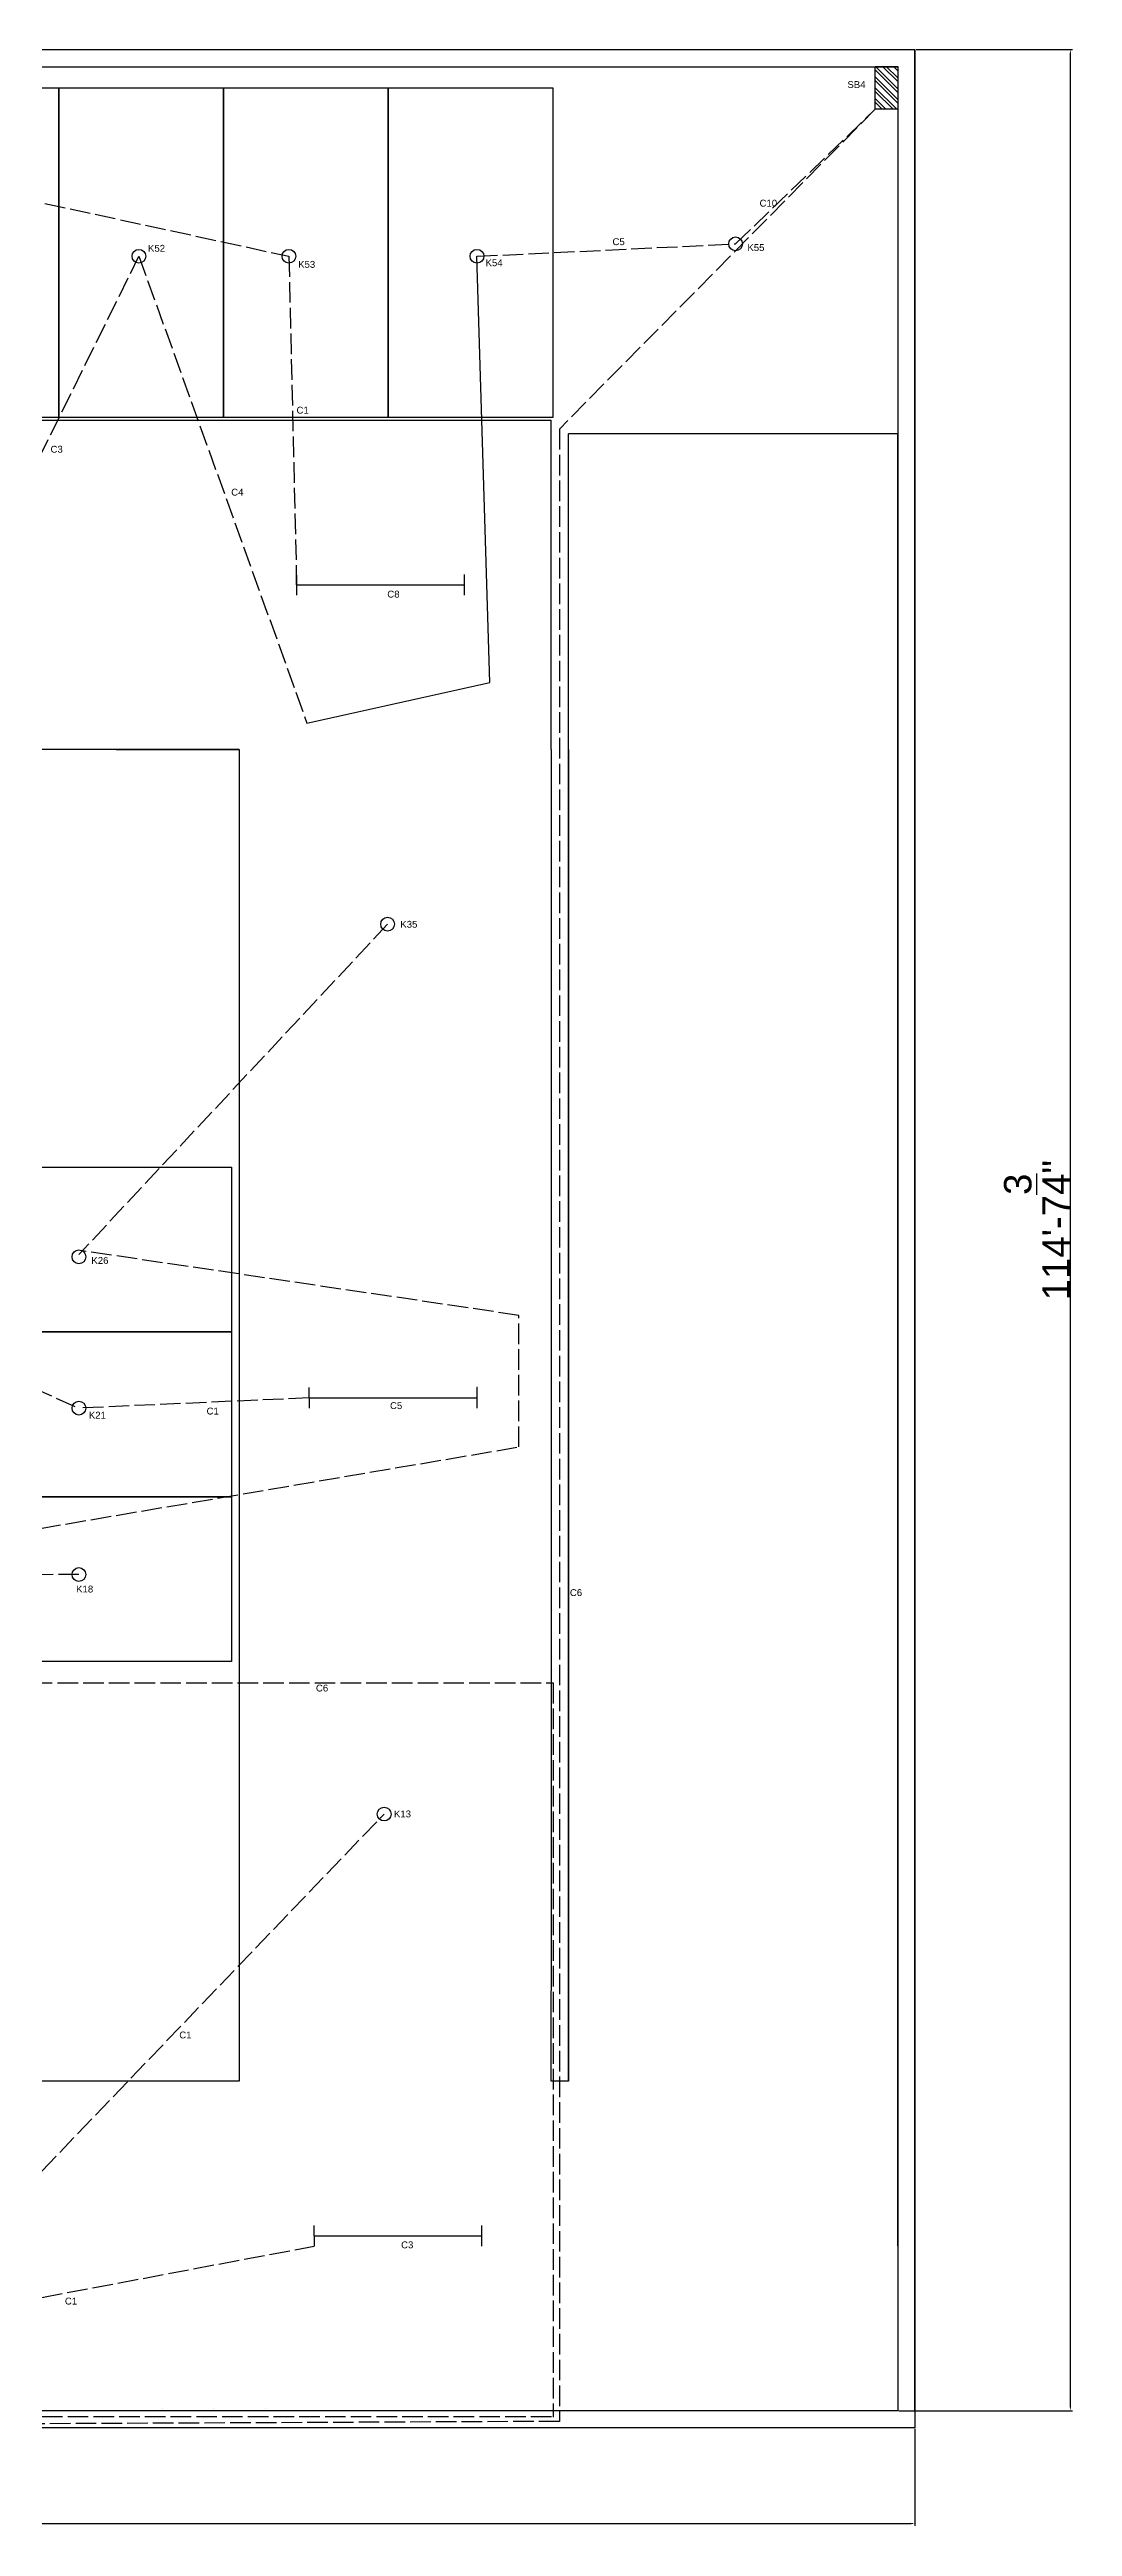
# Model space of a CAD drawing. Header units: millimetres. Extents: x 2390 to 13706, y 773 to 3840.
# Drawn here: x 13110 to 13706, y 2396 to 3840 of the extents above; entities that cross this region are included whole.
import ezdxf

# ---------------------------------------------------------------- set-up
doc = ezdxf.new("R2010")
doc.units = ezdxf.units.MM
doc.linetypes.add('ACAD_ISO02W100', pattern=[15, 12, -3])
for name, color, linetype in [('conduit', 7, 'ACAD_ISO02W100'), ('emconduit', 1, 'ACAD_ISO02W100'), ('emfittings', 7, 'Continuous'), ('fittinglabels', 7, 'Continuous'), ('fittings', 7, 'Continuous')]:
    doc.layers.add(name, color=color, linetype=linetype)
doc.styles.get("Standard").update_dxf_attribs({"font": 'arial.ttf'})
doc.dimstyles.new('dim', dxfattribs={"dimtxt": 16, "dimasz": 2.5, "dimexe": 1.25, "dimexo": 0.625, "dimtad": 1, "dimlunit": 4, "dimtxsty": 'Standard', "dimcen": 2.5, "dimadec": 0, "dimazin": 0, "dimtfac": 1, "dimtmove": 0, "dimatfit": 3, "dimfxl": 1, "dimarcsym": 0})

# ---------------------------------------------------------------- blocks, each defined once
blk = doc.blocks.new('*D5')
at = {"color": 0, "lineweight": -2, "transparency": 16777216}
for p, q in [((11917.1, 2453.1), (11917.1, 2396.7)), ((13614.2, 2453.1), (13614.2, 2396.7)), ((11919.6, 2398), (13611.7, 2398))]:
    blk.add_line(p, q, dxfattribs=at)
at = {"color": 0, "transparency": 16777216}
for points in [[(11919.6, 2398.4), (11919.6, 2397.5), (11917.1, 2398)], [(13611.7, 2398.4), (13611.7, 2397.5), (13614.2, 2398)]]:
    blk.add_solid(points, dxfattribs=at)
at = {"color": 0, "transparency": 16777216, "insert": (12765.6, 2406.8), "char_height": 16, "attachment_point": 5}
blk.add_mtext('141\'-5"', dxfattribs=at)
blk = doc.blocks.new('*D6')
at = {"color": 0, "lineweight": -2, "transparency": 16777216}
for p, q in [((13614.8, 3839.5), (13706, 3839.5)), ((13704.8, 2466.2), (13704.8, 3837)), ((13604.8, 2463.7), (13706, 2463.7))]:
    blk.add_line(p, q, dxfattribs=at)
at = {"color": 0, "transparency": 16777216}
for points in [[(13704.4, 3837), (13705.2, 3837), (13704.8, 3839.5)], [(13704.4, 2466.2), (13705.2, 2466.2), (13704.8, 2463.7)]]:
    blk.add_solid(points, dxfattribs=at)
at = {"color": 0, "transparency": 16777216, "insert": (13685.3, 3151.6), "char_height": 16, "attachment_point": 5, "rotation": 90}
blk.add_mtext('114\'-7{\\H1x;\\S3/4;}"', dxfattribs=at)

msp = doc.modelspace()

# ---------------------------------------------------------------- hatches: boundary and pattern name
at = {"layer": 'fittings'}
h = msp.add_hatch(dxfattribs=at)
h.set_pattern_fill('ANSI32', color=256, scale=0.468168, angle=-89.856838)
h.set_pattern_definition([(315.14316, (13071.6856, 5208.401), (3.145311, 3.161069), []), (315.14316, (13071.691, 5206.2988), (3.145311, 3.161069), [])])
h.paths.add_polyline_path([(13604.189, 3829.734), (13590.961, 3829.701), (13591.023, 3804.751), (13604.251, 3804.784)])

# ---------------------------------------------------------------- linework, layer by layer
for p, q in [((13614.189, 2463.681), (13614.189, 3839.549)), ((12144.711, 3623.672), (13340.591, 3623.672)), ((13340.591, 3623.672), (13402.189, 3623.672)), ((13402.189, 3623.511), (13402.189, 3623.672)), ((13402.189, 3431.672), (13402.189, 3623.511)), ((13604.189, 3615.681), (13412.189, 3615.681)), ((13412.189, 3431.672), (13412.189, 3615.681)), ((13604.189, 2655.681), (13604.189, 3615.681)), ((13220.189, 3431.672), (13075.438, 3431.672)), ((13148.591, 3431.672), (13220.189, 3431.672)), ((13220.189, 3431.672), (13220.189, 2900.265)), ((13402.189, 3431.672), (13402.189, 2708.265)), ((13412.189, 2655.681), (13412.189, 3431.672)), ((13412.189, 3431.672), (13412.189, 2655.681)), ((13215.733, 2900.265), (13023.733, 2900.265)), ((13220.189, 2900.265), (13220.189, 2655.681)), ((13402.189, 2655.681), (13402.189, 2708.265)), ((13220.189, 2655.681), (12336.878, 2655.681)), ((13220.189, 2655.766), (13064.429, 2655.766)), ((13412.189, 2655.681), (13402.189, 2655.681)), ((13175.349, 2464.926), (13175.349, 2464.909)), ((13205.349, 2464.926), (13205.349, 2464.909)), ((13235.349, 2464.926), (13235.349, 2464.909))]:
    msp.add_line(p, q)
for points in [[(11917.096, 3839.549), (13614.189, 3839.549), (13614.189, 2453.681), (11917.096, 2453.681)], [(11927.096, 3829.549), (13604.189, 3829.549), (13604.189, 2463.681), (11927.096, 2463.681)], [(13019.124, 3625.234), (13019.124, 3817.234), (13115.124, 3817.234), (13115.124, 3625.234)], [(13115.124, 3625.234), (13115.124, 3817.234), (13211.124, 3817.234), (13211.124, 3625.234)], [(13211.124, 3625.234), (13211.124, 3817.234), (13307.124, 3817.234), (13307.124, 3625.234)], [(13307.124, 3625.234), (13307.124, 3817.234), (13403.124, 3817.234), (13403.124, 3625.234)], [(13215.733, 3092.265), (13023.733, 3092.265), (13023.733, 3188.265), (13215.733, 3188.265)], [(13215.733, 2996.265), (13023.733, 2996.265), (13023.733, 3092.265), (13215.733, 3092.265)], [(13215.733, 2900.265), (13023.733, 2900.265), (13023.733, 2996.265), (13215.733, 2996.265)]]:
    msp.add_lwpolyline(points, close=True)
for points in [[(13604.189, 3519.681), (13604.189, 3615.681), (13412.189, 3615.681)], [(13614.189, 2833.663), (13614.189, 2453.681), (13114.189, 2453.681)], [(13604.189, 2559.681), (13604.189, 2655.681)]]:
    msp.add_lwpolyline(points)
at = {"layer": 'conduit'}
for p, q in [((13591.023, 3804.751), (13406.935, 3618.408)), ((13509.62, 3726.306), (13591.023, 3804.751)), ((13358.874, 3719.081), (13509.62, 3726.306)), ((13063.708, 3520.91), (13161.787, 3719.081)), ((13161.787, 3719.081), (13259.756, 3447.077)), ((13406.935, 3618.408), (13406.935, 2457.488)), ((13306.75, 3329.91), (13126.829, 3137.489)), ((13383.319, 3101.966), (13128.768, 3139.563)), ((13383.319, 3025.262), (13383.319, 3101.966)), ((12941.503, 2950.231), (13383.319, 3025.262)), ((13126.829, 2950.935), (12941.503, 2950.231)), ((12964.291, 2887.859), (13403.264, 2887.859)), ((13403.264, 2887.859), (13403.264, 2459.905)), ((13063.708, 2560.067), (13304.743, 2811.391)), ((12825.177, 2476.909), (13263.884, 2559.618)), ((13402.271, 2460.181), (12793.157, 2460.181)), ((13406.935, 2457.488), (12793.846, 2454.609))]:
    msp.add_line(p, q, dxfattribs=at)
at = {"layer": 'emconduit'}
for p, q in [((12769.823, 3823.01), (13249.218, 3719.081)), ((13249.218, 3719.081), (13253.712, 3527.628)), ((12935.205, 3132.751), (13126.829, 3047.901)), ((13261.044, 3053.882), (13126.829, 3047.901))]:
    msp.add_line(p, q, dxfattribs=at)
at = {"layer": 'emfittings'}
for p, q in [((13366.303, 3470.734), (13358.874, 3719.081)), ((13259.756, 3447.077), (13366.303, 3470.734))]:
    msp.add_line(p, q, dxfattribs=at)
at = {"layer": 'fittings'}
for p, q in [((13253.712, 3527.628), (13253.712, 3533.586)), ((13253.712, 3527.628), (13351.39, 3527.628)), ((13253.712, 3527.628), (13253.712, 3521.552)), ((13351.39, 3533.645), (13351.39, 3527.628)), ((13351.39, 3533.645), (13351.39, 3521.552)), ((13261.044, 3053.882), (13261.044, 3059.84)), ((13358.722, 3059.899), (13358.722, 3053.882)), ((13359.134, 3059.899), (13358.722, 3059.899)), ((13358.722, 3059.899), (13358.722, 3047.806)), ((13261.044, 3053.882), (13358.722, 3053.882)), ((13261.044, 3053.882), (13261.044, 3047.806)), ((13263.884, 2565.694), (13263.884, 2571.652)), ((13361.563, 2571.711), (13361.563, 2565.694)), ((13361.563, 2571.711), (13361.563, 2559.618)), ((13263.884, 2565.694), (13361.563, 2565.694)), ((13263.884, 2565.694), (13263.884, 2559.618))]:
    msp.add_line(p, q, dxfattribs=at)
msp.add_lwpolyline([(13604.189, 3829.734), (13604.251, 3804.784), (13591.023, 3804.751), (13590.961, 3829.701)], close=True, dxfattribs=at)
for centre in [(13509.62, 3726.306), (13161.787, 3719.081), (13249.218, 3719.081), (13358.874, 3719.081), (13306.75, 3329.91), (13126.829, 3136.05), (13126.829, 3047.901), (13126.829, 2950.935), (13304.743, 2811.391)]:
    msp.add_circle(centre, 4.013, dxfattribs=at)

# ---------------------------------------------------------------- texts
at = {"layer": 'fittinglabels', "char_height": 4, "attachment_point": 1}
for s, width, gutter_width, insert in [('SB4', 11.42588, 12.5, (13574.807, 3821.121)), ('C10', 18.95997, 22.662, (13523.598, 3752.034)), ('K52', 18.95997, 22.662, (13167.108, 3725.733)), ('C5', 18.95997, 22.662, (13437.844, 3729.571)), ('K55', 18.95997, 22.662, (13516.52, 3726.142)), ('K53', 18.95997, 22.662, (13254.623, 3716.373)), ('K54', 18.95997, 22.662, (13363.867, 3717.293)), ('C1', 18.95997, 22.662, (13253.668, 3631.412)), ('C3', 18.95997, 22.662, (13110.265, 3608.63)), ('C4', 18.95997, 22.662, (13215.591, 3583.625)), ('C8', 12.51709, 12.5, (13306.579, 3524.204)), ('K35', 18.95997, 22.662, (13314.185, 3331.83)), ('K26', 18.95997, 22.662, (13134.07, 3135.954)), ('K21', 18.95997, 22.662, (13132.601, 3045.781)), ('C1', 18.95997, 22.662, (13201.236, 3048.188)), ('C5', 12.51709, 12.5, (13308.166, 3051.351)), ('K18', 18.95997, 22.662, (13125.192, 2944.494)), ('C6', 18.95997, 22.662, (13413.029, 2942.395)), ('C6', 18.95997, 22.662, (13264.981, 2886.787)), ('K13', 18.95997, 22.662, (13310.464, 2813.44)), ('C1', 18.95997, 22.662, (13185.339, 2684.634)), ('C3', 12.51709, 12.5, (13314.616, 2562.325)), ('C1', 18.95997, 22.662, (13118.642, 2529.578))]:
    msp.add_mtext_dynamic_manual_height_columns(s, width=width, gutter_width=gutter_width, heights=[0], dxfattribs=dict(at, insert=insert))

# ---------------------------------------------------------------- dimensions: what is measured, and where the dimension line sits
dim = msp.add_linear_dim(base=(13704.769, 3839.549), p1=(13604.189, 2463.681), p2=(13614.189, 3839.549), angle=90, dimstyle='dim')
dim.commit()
dim.dimension.update_dxf_attribs({"geometry": '*D6', "text_midpoint": (13685.303, 3151.615)})
dim = msp.add_linear_dim(base=(13614.189, 2397.956), p1=(11917.096, 2453.681), p2=(13614.189, 2453.681), dimstyle='dim')
dim.commit()
dim.dimension.update_dxf_attribs({"geometry": '*D5', "text_midpoint": (12765.643, 2406.75)})

doc.saveas('drawing.dxf')
